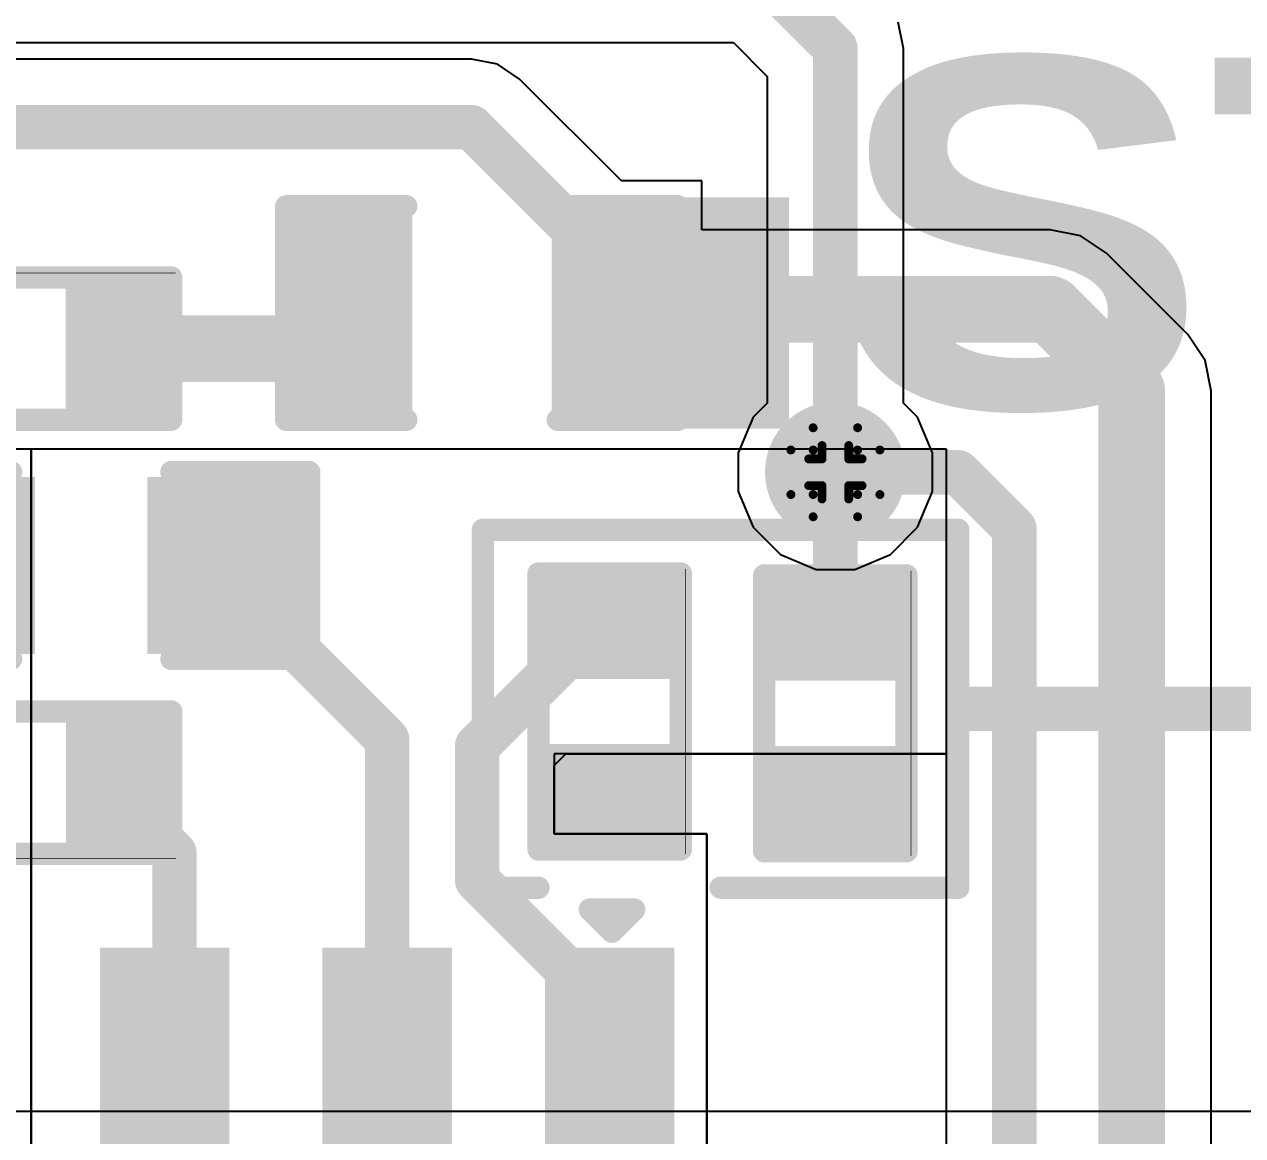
# Model space of a CAD drawing. Header units: inches. Extents: x -5 to 5258, y -4 to 5281.
# Drawn here: x 11.37 to 18.33, y 26.33 to 32.67 of the extents above; entities that cross this region are included whole.
import ezdxf

# ---------------------------------------------------------------- set-up
doc = ezdxf.new("R2010")
doc.units = ezdxf.units.IN
for name, color, linetype in [('Bottom Layer', 5, 'Continuous'), ('Bottom Solder', 6, 'Continuous'), ('Drill Drawing', 1, 'Continuous'), ('Top Layer', 1, 'Continuous'), ('Top Overlay', 2, 'Continuous'), ('Top Paste', 8, 'Continuous'), ('Top Solder', 216, 'Continuous'), ('Via Holes', 16, 'Continuous')]:
    doc.layers.add(name, color=color, linetype=linetype)
doc.styles.add('Arial Black_Bold', font='', dxfattribs={"height": 0.2})
doc.styles.get('Arial Black_Bold').set_extended_font_data('Arial Black', bold=True)

# ---------------------------------------------------------------- blocks, each defined once
blk = doc.blocks.new('8_SO_P____P___8')
at = {"layer": 'Top Layer'}
for points in [[(-3.475, 2.205), (-1.925, 2.205), (-1.925, 1.605), (-3.475, 1.605)], [(1.925, 2.205), (3.475, 2.205), (3.475, 1.605), (1.925, 1.605)], [(-1.1435, 1.1435), (1.1435, 1.1435), (1.1435, -1.1435), (-1.1435, -1.1435)], [(-3.475, 0.935), (-1.925, 0.935), (-1.925, 0.335), (-3.475, 0.335)], [(1.925, 0.935), (3.475, 0.935), (3.475, 0.335), (1.925, 0.335)], [(-3.475, -0.335), (-1.925, -0.335), (-1.925, -0.935), (-3.475, -0.935)], [(1.925, -0.335), (3.475, -0.335), (3.475, -0.935), (1.925, -0.935)], [(-3.475, -1.605), (-1.925, -1.605), (-1.925, -2.205), (-3.475, -2.205)], [(1.925, -1.605), (3.475, -1.605), (3.475, -2.205), (1.925, -2.205)]]:
    blk.add_hatch(color=1, dxfattribs=at).paths.add_polyline_path(points)
at = {"layer": 'Top Paste'}
for points in [[(-3.475, 2.205), (-1.925, 2.205), (-1.925, 1.605), (-3.475, 1.605)], [(1.925, 2.205), (3.475, 2.205), (3.475, 1.605), (1.925, 1.605)], [(-1.1435, 1.1435), (1.1435, 1.1435), (1.1435, -1.1435), (-1.1435, -1.1435)], [(-3.475, 0.935), (-1.925, 0.935), (-1.925, 0.335), (-3.475, 0.335)], [(1.925, 0.935), (3.475, 0.935), (3.475, 0.335), (1.925, 0.335)], [(-3.475, -0.335), (-1.925, -0.335), (-1.925, -0.935), (-3.475, -0.935)], [(1.925, -0.335), (3.475, -0.335), (3.475, -0.935), (1.925, -0.935)], [(-3.475, -1.605), (-1.925, -1.605), (-1.925, -2.205), (-3.475, -2.205)], [(1.925, -1.605), (3.475, -1.605), (3.475, -2.205), (1.925, -2.205)]]:
    blk.add_hatch(color=8, dxfattribs=at).paths.add_polyline_path(points)
at = {"layer": 'Top Solder'}
for points in [[(-3.545, 2.275), (-1.855, 2.275), (-1.855, 1.535), (-3.545, 1.535)], [(1.855, 2.275), (3.545, 2.275), (3.545, 1.535), (1.855, 1.535)], [(-1.2135, 1.2135), (1.2135, 1.2135), (1.2135, -1.2135), (-1.2135, -1.2135)], [(-3.545, 1.005), (-1.855, 1.005), (-1.855, 0.265), (-3.545, 0.265)], [(1.855, 1.005), (3.545, 1.005), (3.545, 0.265), (1.855, 0.265)], [(-3.545, -0.265), (-1.855, -0.265), (-1.855, -1.005), (-3.545, -1.005)], [(1.855, -0.265), (3.545, -0.265), (3.545, -1.005), (1.855, -1.005)], [(-3.545, -1.535), (-1.855, -1.535), (-1.855, -2.275), (-3.545, -2.275)], [(1.855, -1.535), (3.545, -1.535), (3.545, -2.275), (1.855, -2.275)]]:
    blk.add_hatch(color=216, dxfattribs=at).paths.add_polyline_path(points)
at = {"layer": 'Top Overlay'}
for points in [[(1.9022, 2.4892, 0.127, 0.127, 0), (-1.603, 2.4892, 0.127, 0.127, 0)], [(-3.7634, 1.7914, 0.127, 0.127, 0), (-3.7634, 2.0454, 0.127, 0.127, 0)], [(-3.6364, 1.9184, 0.127, 0.127, 0), (-3.7634, 2.0454, 0.127, 0.127, 0)], [(-3.7634, 1.7914, 0.127, 0.127, 0), (-3.6364, 1.9184, 0.127, 0.127, 0)], [(-1.603, -2.4892, 0.127, 0.127, 0), (1.9022, -2.4892, 0.127, 0.127, 0)]]:
    blk.add_lwpolyline(points, format="xyseb", dxfattribs=at)
for points in [[(-1.6347, 2.4892, 0.0635, 0.0635, 1), (-1.5712, 2.4892, 0.0635, 0.0635, 1)], [(1.8705, 2.4892, 0.0635, 0.0635, 1), (1.934, 2.4892, 0.0635, 0.0635, 1)], [(-3.7951, 2.0454, 0.0635, 0.0635, 1), (-3.7316, 2.0454, 0.0635, 0.0635, 1)], [(-3.7951, 2.0454, 0.0635, 0.0635, 1), (-3.7316, 2.0454, 0.0635, 0.0635, 1)], [(-3.6681, 1.9184, 0.0635, 0.0635, 1), (-3.6046, 1.9184, 0.0635, 0.0635, 1)], [(-3.6681, 1.9184, 0.0635, 0.0635, 1), (-3.6046, 1.9184, 0.0635, 0.0635, 1)], [(-3.7951, 1.7914, 0.0635, 0.0635, 1), (-3.7316, 1.7914, 0.0635, 0.0635, 1)], [(-3.7951, 1.7914, 0.0635, 0.0635, 1), (-3.7316, 1.7914, 0.0635, 0.0635, 1)], [(-1.6348, -2.4892, 0.0635, 0.0635, 1), (-1.5713, -2.4892, 0.0635, 0.0635, 1)], [(1.8705, -2.4892, 0.0635, 0.0635, 1), (1.934, -2.4892, 0.0635, 0.0635, 1)]]:
    blk.add_lwpolyline(points, format="xyseb", close=True, dxfattribs=at)
blk = doc.blocks.new('R___0402_31')
at = {"layer": 'Top Layer'}
for points in [[(-0.6985, -0.3175), (-0.6985, 0.3175), (-0.2413, 0.3175), (-0.2413, -0.3175)], [(0.2413, -0.3175), (0.2413, 0.3175), (0.6985, 0.3175), (0.6985, -0.3175)]]:
    blk.add_hatch(color=1, dxfattribs=at).paths.add_polyline_path(points)
at = {"layer": 'Top Paste'}
for points in [[(-0.6985, -0.3175), (-0.6985, 0.3175), (-0.2413, 0.3175), (-0.2413, -0.3175)], [(0.2413, -0.3175), (0.2413, 0.3175), (0.6985, 0.3175), (0.6985, -0.3175)]]:
    blk.add_hatch(color=8, dxfattribs=at).paths.add_polyline_path(points)
at = {"layer": 'Top Solder'}
for points in [[(-0.7535, -0.3725), (-0.7535, 0.3725), (-0.1863, 0.3725), (-0.1863, -0.3725)], [(0.1863, -0.3725), (0.1863, 0.3725), (0.7535, 0.3725), (0.7535, -0.3725)]]:
    blk.add_hatch(color=216, dxfattribs=at).paths.add_polyline_path(points)
at = {"layer": 'Top Overlay'}
for points in [[(-0.7874, 0.4064, 0.127, 0.127, 0), (-0.7874, -0.4064, 0.127, 0.127, 0)], [(0.7874, 0.4064, 0.127, 0.127, 0), (-0.7874, 0.4064, 0.127, 0.127, 0)], [(0.7874, 0.4064, 0.127, 0.127, 0), (0.7874, -0.4064, 0.127, 0.127, 0)], [(0.7874, -0.4064, 0.127, 0.127, 0), (-0.7874, -0.4064, 0.127, 0.127, 0)], [(0.8128, -0.4318, 0.00323, 0.00323, 0), (-0.8128, -0.4318, 0.00323, 0.00323, 0)]]:
    blk.add_lwpolyline(points, format="xyseb", dxfattribs=at)
for points in [[(-0.8191, 0.4064, 0.0635, 0.0635, 1), (-0.7556, 0.4064, 0.0635, 0.0635, 1)], [(-0.8191, 0.4064, 0.0635, 0.0635, 1), (-0.7556, 0.4064, 0.0635, 0.0635, 1)], [(0.7556, 0.4064, 0.0635, 0.0635, 1), (0.8191, 0.4064, 0.0635, 0.0635, 1)], [(0.7556, 0.4064, 0.0635, 0.0635, 1), (0.8191, 0.4064, 0.0635, 0.0635, 1)], [(-0.8192, -0.4064, 0.0635, 0.0635, 1), (-0.7557, -0.4064, 0.0635, 0.0635, 1)], [(-0.8192, -0.4064, 0.0635, 0.0635, 1), (-0.7557, -0.4064, 0.0635, 0.0635, 1)], [(0.7556, -0.4064, 0.0635, 0.0635, 1), (0.8191, -0.4064, 0.0635, 0.0635, 1)], [(0.7556, -0.4064, 0.0635, 0.0635, 1), (0.8191, -0.4064, 0.0635, 0.0635, 1)], [(-0.8136, -0.4318, 0.00161, 0.00161, 1), (-0.812, -0.4318, 0.00161, 0.00161, 1)], [(0.812, -0.4318, 0.00161, 0.00161, 1), (0.8136, -0.4318, 0.00161, 0.00161, 1)]]:
    blk.add_lwpolyline(points, format="xyseb", close=True, dxfattribs=at)
blk = doc.blocks.new('R___0402_35')
at = {"layer": 'Top Layer'}
for points in [[(-0.6985, -0.3175), (-0.6985, 0.3175), (-0.2413, 0.3175), (-0.2413, -0.3175)], [(0.2413, -0.3175), (0.2413, 0.3175), (0.6985, 0.3175), (0.6985, -0.3175)]]:
    blk.add_hatch(color=1, dxfattribs=at).paths.add_polyline_path(points)
at = {"layer": 'Top Paste'}
for points in [[(-0.6985, -0.3175), (-0.6985, 0.3175), (-0.2413, 0.3175), (-0.2413, -0.3175)], [(0.2413, -0.3175), (0.2413, 0.3175), (0.6985, 0.3175), (0.6985, -0.3175)]]:
    blk.add_hatch(color=8, dxfattribs=at).paths.add_polyline_path(points)
at = {"layer": 'Top Solder'}
for points in [[(-0.7535, -0.3725), (-0.7535, 0.3725), (-0.1863, 0.3725), (-0.1863, -0.3725)], [(0.1863, -0.3725), (0.1863, 0.3725), (0.7535, 0.3725), (0.7535, -0.3725)]]:
    blk.add_hatch(color=216, dxfattribs=at).paths.add_polyline_path(points)
at = {"layer": 'Top Overlay'}
for points in [[(-0.7874, 0.4064, 0.127, 0.127, 0), (0.7874, 0.4064, 0.127, 0.127, 0)], [(-0.7874, -0.4064, 0.127, 0.127, 0), (-0.7874, 0.4064, 0.127, 0.127, 0)], [(0.7874, -0.4064, 0.127, 0.127, 0), (0.7874, 0.4064, 0.127, 0.127, 0)], [(-0.7874, -0.4064, 0.127, 0.127, 0), (0.7874, -0.4064, 0.127, 0.127, 0)], [(-0.8128, -0.4318, 0.00323, 0.00323, 0), (0.8128, -0.4318, 0.00323, 0.00323, 0)]]:
    blk.add_lwpolyline(points, format="xyseb", dxfattribs=at)
for points in [[(-0.8191, 0.4064, 0.0635, 0.0635, 1), (-0.7556, 0.4064, 0.0635, 0.0635, 1)], [(-0.8191, 0.4064, 0.0635, 0.0635, 1), (-0.7556, 0.4064, 0.0635, 0.0635, 1)], [(0.7557, 0.4064, 0.0635, 0.0635, 1), (0.8192, 0.4064, 0.0635, 0.0635, 1)], [(0.7557, 0.4064, 0.0635, 0.0635, 1), (0.8192, 0.4064, 0.0635, 0.0635, 1)], [(-0.8191, -0.4064, 0.0635, 0.0635, 1), (-0.7556, -0.4064, 0.0635, 0.0635, 1)], [(-0.8191, -0.4064, 0.0635, 0.0635, 1), (-0.7556, -0.4064, 0.0635, 0.0635, 1)], [(0.7556, -0.4064, 0.0635, 0.0635, 1), (0.8191, -0.4064, 0.0635, 0.0635, 1)], [(0.7556, -0.4064, 0.0635, 0.0635, 1), (0.8191, -0.4064, 0.0635, 0.0635, 1)], [(-0.8136, -0.4318, 0.00161, 0.00161, 1), (-0.812, -0.4318, 0.00161, 0.00161, 1)], [(0.812, -0.4318, 0.00161, 0.00161, 1), (0.8136, -0.4318, 0.00161, 0.00161, 1)]]:
    blk.add_lwpolyline(points, format="xyseb", close=True, dxfattribs=at)
blk = doc.blocks.new('R___0402_36')
at = {"layer": 'Top Layer'}
for points in [[(-0.6985, -0.3175), (-0.6985, 0.3175), (-0.2413, 0.3175), (-0.2413, -0.3175)], [(0.2413, -0.3175), (0.2413, 0.3175), (0.6985, 0.3175), (0.6985, -0.3175)]]:
    blk.add_hatch(color=1, dxfattribs=at).paths.add_polyline_path(points)
at = {"layer": 'Top Paste'}
for points in [[(-0.6985, -0.3175), (-0.6985, 0.3175), (-0.2413, 0.3175), (-0.2413, -0.3175)], [(0.2413, -0.3175), (0.2413, 0.3175), (0.6985, 0.3175), (0.6985, -0.3175)]]:
    blk.add_hatch(color=8, dxfattribs=at).paths.add_polyline_path(points)
at = {"layer": 'Top Solder'}
for points in [[(-0.7535, -0.3725), (-0.7535, 0.3725), (-0.1863, 0.3725), (-0.1863, -0.3725)], [(0.1863, -0.3725), (0.1863, 0.3725), (0.7535, 0.3725), (0.7535, -0.3725)]]:
    blk.add_hatch(color=216, dxfattribs=at).paths.add_polyline_path(points)
at = {"layer": 'Top Overlay'}
for points in [[(-0.7874, 0.4064, 0.127, 0.127, 0), (-0.7874, -0.4064, 0.127, 0.127, 0)], [(0.7874, 0.4064, 0.127, 0.127, 0), (-0.7874, 0.4064, 0.127, 0.127, 0)], [(0.7874, 0.4064, 0.127, 0.127, 0), (0.7874, -0.4064, 0.127, 0.127, 0)], [(-0.7874, -0.4064, 0.127, 0.127, 0), (0.7874, -0.4064, 0.127, 0.127, 0)], [(-0.8128, -0.4318, 0.00323, 0.00323, 0), (0.8128, -0.4318, 0.00323, 0.00323, 0)]]:
    blk.add_lwpolyline(points, format="xyseb", dxfattribs=at)
for points in [[(-0.8191, 0.4064, 0.0635, 0.0635, 1), (-0.7556, 0.4064, 0.0635, 0.0635, 1)], [(-0.8191, 0.4064, 0.0635, 0.0635, 1), (-0.7556, 0.4064, 0.0635, 0.0635, 1)], [(0.7557, 0.4064, 0.0635, 0.0635, 1), (0.8192, 0.4064, 0.0635, 0.0635, 1)], [(0.7557, 0.4064, 0.0635, 0.0635, 1), (0.8192, 0.4064, 0.0635, 0.0635, 1)], [(-0.8191, -0.4064, 0.0635, 0.0635, 1), (-0.7556, -0.4064, 0.0635, 0.0635, 1)], [(-0.8191, -0.4064, 0.0635, 0.0635, 1), (-0.7556, -0.4064, 0.0635, 0.0635, 1)], [(0.7557, -0.4064, 0.0635, 0.0635, 1), (0.8192, -0.4064, 0.0635, 0.0635, 1)], [(0.7557, -0.4064, 0.0635, 0.0635, 1), (0.8192, -0.4064, 0.0635, 0.0635, 1)], [(-0.8136, -0.4318, 0.00161, 0.00161, 1), (-0.812, -0.4318, 0.00161, 0.00161, 1)], [(0.812, -0.4318, 0.00161, 0.00161, 1), (0.8136, -0.4318, 0.00161, 0.00161, 1)]]:
    blk.add_lwpolyline(points, format="xyseb", close=True, dxfattribs=at)
blk = doc.blocks.new('R___0402_37')
at = {"layer": 'Top Layer'}
for points in [[(-0.6985, -0.3175), (-0.6985, 0.3175), (-0.2413, 0.3175), (-0.2413, -0.3175)], [(0.2413, -0.3175), (0.2413, 0.3175), (0.6985, 0.3175), (0.6985, -0.3175)]]:
    blk.add_hatch(color=1, dxfattribs=at).paths.add_polyline_path(points)
at = {"layer": 'Top Paste'}
for points in [[(-0.6985, -0.3175), (-0.6985, 0.3175), (-0.2413, 0.3175), (-0.2413, -0.3175)], [(0.2413, -0.3175), (0.2413, 0.3175), (0.6985, 0.3175), (0.6985, -0.3175)]]:
    blk.add_hatch(color=8, dxfattribs=at).paths.add_polyline_path(points)
at = {"layer": 'Top Solder'}
for points in [[(-0.7535, -0.3725), (-0.7535, 0.3725), (-0.1863, 0.3725), (-0.1863, -0.3725)], [(0.1863, -0.3725), (0.1863, 0.3725), (0.7535, 0.3725), (0.7535, -0.3725)]]:
    blk.add_hatch(color=216, dxfattribs=at).paths.add_polyline_path(points)
at = {"layer": 'Top Overlay'}
for points in [[(-0.7874, 0.4064, 0.127, 0.127, 0), (-0.7874, -0.4064, 0.127, 0.127, 0)], [(-0.7874, 0.4064, 0.127, 0.127, 0), (0.7874, 0.4064, 0.127, 0.127, 0)], [(0.7874, 0.4064, 0.127, 0.127, 0), (0.7874, -0.4064, 0.127, 0.127, 0)], [(-0.7874, -0.4064, 0.127, 0.127, 0), (0.7874, -0.4064, 0.127, 0.127, 0)], [(-0.8128, -0.4318, 0.00323, 0.00323, 0), (0.8128, -0.4318, 0.00323, 0.00323, 0)]]:
    blk.add_lwpolyline(points, format="xyseb", dxfattribs=at)
for points in [[(-0.8191, 0.4064, 0.0635, 0.0635, 1), (-0.7556, 0.4064, 0.0635, 0.0635, 1)], [(-0.8191, 0.4064, 0.0635, 0.0635, 1), (-0.7556, 0.4064, 0.0635, 0.0635, 1)], [(0.7556, 0.4064, 0.0635, 0.0635, 1), (0.8191, 0.4064, 0.0635, 0.0635, 1)], [(0.7556, 0.4064, 0.0635, 0.0635, 1), (0.8191, 0.4064, 0.0635, 0.0635, 1)], [(-0.8191, -0.4064, 0.0635, 0.0635, 1), (-0.7556, -0.4064, 0.0635, 0.0635, 1)], [(-0.8191, -0.4064, 0.0635, 0.0635, 1), (-0.7556, -0.4064, 0.0635, 0.0635, 1)], [(0.7556, -0.4064, 0.0635, 0.0635, 1), (0.8191, -0.4064, 0.0635, 0.0635, 1)], [(0.7556, -0.4064, 0.0635, 0.0635, 1), (0.8191, -0.4064, 0.0635, 0.0635, 1)], [(-0.8136, -0.4318, 0.00161, 0.00161, 1), (-0.812, -0.4318, 0.00161, 0.00161, 1)], [(0.812, -0.4318, 0.00161, 0.00161, 1), (0.8136, -0.4318, 0.00161, 0.00161, 1)]]:
    blk.add_lwpolyline(points, format="xyseb", close=True, dxfattribs=at)
blk = doc.blocks.new('LED_0603_95')
at = {"layer": 'Top Layer'}
for points in [[(-1, 0.5), (-0.5, 0.5), (-0.5, -0.5), (-1, -0.5)], [(0.5, 0.5), (1, 0.5), (1, -0.5), (0.5, -0.5)]]:
    blk.add_hatch(color=1, dxfattribs=at).paths.add_polyline_path(points)
at = {"layer": 'Top Overlay'}
blk.add_hatch(color=2, dxfattribs=at).paths.add_polyline_path([(1.1176, -0.6603), (1.7526, -0.6603), (1.7526, 0.6605), (1.1176, 0.6605)])
at = {"layer": 'Top Paste'}
for points in [[(-1, 0.5), (-0.5, 0.5), (-0.5, -0.5), (-1, -0.5)], [(0.5, 0.5), (1, 0.5), (1, -0.5), (0.5, -0.5)]]:
    blk.add_hatch(color=8, dxfattribs=at).paths.add_polyline_path(points)
at = {"layer": 'Top Solder'}
for points in [[(-1.1016, 0.6016), (-0.3984, 0.6016), (-0.3984, -0.6016), (-1.1016, -0.6016)], [(0.3984, 0.6016), (1.1016, 0.6016), (1.1016, -0.6016), (0.3984, -0.6016)]]:
    blk.add_hatch(color=216, dxfattribs=at).paths.add_polyline_path(points)
at = {"layer": 'Top Overlay'}
for points in [[(-1.1176, -0.6096, 0.127, 0.127, 0), (-1.1176, 0.6096, 0.127, 0.127, 0)], [(-1.1176, 0.6096, 0.127, 0.127, 0), (-0.4318, 0.6096, 0.127, 0.127, 0)], [(0.4318, 0.6096, 0.127, 0.127, 0), (1.1176, 0.6096, 0.127, 0.127, 0)], [(1.1176, -0.6096, 0.127, 0.127, 0), (1.1176, 0.6096, 0.127, 0.127, 0)], [(-1.1176, -0.6096, 0.127, 0.127, 0), (-0.4318, -0.6096, 0.127, 0.127, 0)], [(0.4318, -0.6096, 0.127, 0.127, 0), (1.1176, -0.6096, 0.127, 0.127, 0)]]:
    blk.add_lwpolyline(points, format="xyseb", dxfattribs=at)
for points in [[(-1.1494, 0.6096, 0.0635, 0.0635, 1), (-1.0858, 0.6096, 0.0635, 0.0635, 1)], [(-1.1494, 0.6096, 0.0635, 0.0635, 1), (-1.0858, 0.6096, 0.0635, 0.0635, 1)], [(-0.4636, 0.6096, 0.0635, 0.0635, 1), (-0.4001, 0.6096, 0.0635, 0.0635, 1)], [(0.4001, 0.6096, 0.0635, 0.0635, 1), (0.4636, 0.6096, 0.0635, 0.0635, 1)], [(1.0859, 0.6096, 0.0635, 0.0635, 1), (1.1494, 0.6096, 0.0635, 0.0635, 1)], [(1.0859, 0.6096, 0.0635, 0.0635, 1), (1.1494, 0.6096, 0.0635, 0.0635, 1)], [(-1.1494, -0.6096, 0.0635, 0.0635, 1), (-1.0858, -0.6096, 0.0635, 0.0635, 1)], [(-1.1494, -0.6096, 0.0635, 0.0635, 1), (-1.0858, -0.6096, 0.0635, 0.0635, 1)], [(-0.4636, -0.6096, 0.0635, 0.0635, 1), (-0.4001, -0.6096, 0.0635, 0.0635, 1)], [(0.4001, -0.6096, 0.0635, 0.0635, 1), (0.4636, -0.6096, 0.0635, 0.0635, 1)], [(1.0859, -0.6096, 0.0635, 0.0635, 1), (1.1494, -0.6096, 0.0635, 0.0635, 1)], [(1.0859, -0.6096, 0.0635, 0.0635, 1), (1.1494, -0.6096, 0.0635, 0.0635, 1)]]:
    blk.add_lwpolyline(points, format="xyseb", close=True, dxfattribs=at)
blk = doc.blocks.new('C___0603_139')
at = {"layer": 'Top Layer'}
for points in [[(-0.381, 0.4445), (-0.381, -0.4445), (-1.143, -0.4445), (-1.143, 0.4445)], [(1.143, 0.4445), (1.143, -0.4445), (0.381, -0.4445), (0.381, 0.4445)]]:
    blk.add_hatch(color=1, dxfattribs=at).paths.add_polyline_path(points)
at = {"layer": 'Top Paste'}
for points in [[(-0.381, 0.4445), (-0.381, -0.4445), (-1.143, -0.4445), (-1.143, 0.4445)], [(1.143, 0.4445), (1.143, -0.4445), (0.381, -0.4445), (0.381, 0.4445)]]:
    blk.add_hatch(color=8, dxfattribs=at).paths.add_polyline_path(points)
at = {"layer": 'Top Solder'}
for points in [[(-0.321, 0.5045), (-0.321, -0.5045), (-1.203, -0.5045), (-1.203, 0.5045)], [(1.203, 0.5045), (1.203, -0.5045), (0.321, -0.5045), (0.321, 0.5045)]]:
    blk.add_hatch(color=216, dxfattribs=at).paths.add_polyline_path(points)
at = {"layer": 'Top Overlay'}
for points in [[(-1.2446, 0.5334, 0.127, 0.127, 0), (-1.2446, -0.5334, 0.127, 0.127, 0)], [(-1.2446, 0.5334, 0.127, 0.127, 0), (-0.4572, 0.5334, 0.127, 0.127, 0)], [(0.4572, 0.5334, 0.127, 0.127, 0), (1.2446, 0.5334, 0.127, 0.127, 0)], [(1.2446, -0.5334, 0.127, 0.127, 0), (1.2446, 0.5334, 0.127, 0.127, 0)], [(-1.2446, -0.5334, 0.127, 0.127, 0), (-0.4572, -0.5334, 0.127, 0.127, 0)], [(0.4572, -0.5334, 0.127, 0.127, 0), (1.2446, -0.5334, 0.127, 0.127, 0)]]:
    blk.add_lwpolyline(points, format="xyseb", dxfattribs=at)
for points in [[(-1.2764, 0.5334, 0.0635, 0.0635, 1), (-1.2128, 0.5334, 0.0635, 0.0635, 1)], [(-1.2764, 0.5334, 0.0635, 0.0635, 1), (-1.2128, 0.5334, 0.0635, 0.0635, 1)], [(-0.4889, 0.5334, 0.0635, 0.0635, 1), (-0.4254, 0.5334, 0.0635, 0.0635, 1)], [(0.4254, 0.5334, 0.0635, 0.0635, 1), (0.4889, 0.5334, 0.0635, 0.0635, 1)], [(1.2128, 0.5334, 0.0635, 0.0635, 1), (1.2764, 0.5334, 0.0635, 0.0635, 1)], [(1.2128, 0.5334, 0.0635, 0.0635, 1), (1.2764, 0.5334, 0.0635, 0.0635, 1)], [(-1.2763, -0.5334, 0.0635, 0.0635, 1), (-1.2128, -0.5334, 0.0635, 0.0635, 1)], [(-1.2763, -0.5334, 0.0635, 0.0635, 1), (-1.2128, -0.5334, 0.0635, 0.0635, 1)], [(-0.4889, -0.5334, 0.0635, 0.0635, 1), (-0.4254, -0.5334, 0.0635, 0.0635, 1)], [(0.4254, -0.5334, 0.0635, 0.0635, 1), (0.4889, -0.5334, 0.0635, 0.0635, 1)], [(1.2128, -0.5334, 0.0635, 0.0635, 1), (1.2764, -0.5334, 0.0635, 0.0635, 1)], [(1.2128, -0.5334, 0.0635, 0.0635, 1), (1.2764, -0.5334, 0.0635, 0.0635, 1)]]:
    blk.add_lwpolyline(points, format="xyseb", close=True, dxfattribs=at)
blk = doc.blocks.new('50SVPF10M_142')
at = {"layer": 'Top Layer'}
for points in [[(-4.55, 0.8), (-1.05, 0.8), (-1.05, -0.8), (-4.55, -0.8)], [(1.05, 0.8), (4.55, 0.8), (4.55, -0.8), (1.05, -0.8)]]:
    blk.add_hatch(color=1, dxfattribs=at).paths.add_polyline_path(points)
at = {"layer": 'Top Paste'}
for points in [[(-4.55, 0.8), (-1.05, 0.8), (-1.05, -0.8), (-4.55, -0.8)], [(1.05, 0.8), (4.55, 0.8), (4.55, -0.8), (1.05, -0.8)]]:
    blk.add_hatch(color=8, dxfattribs=at).paths.add_polyline_path(points)
at = {"layer": 'Top Solder'}
for points in [[(-4.6516, 0.9016), (-0.9484, 0.9016), (-0.9484, -0.9016), (-4.6516, -0.9016)], [(0.9484, 0.9016), (4.6516, 0.9016), (4.6516, -0.9016), (0.9484, -0.9016)]]:
    blk.add_hatch(color=216, dxfattribs=at).paths.add_polyline_path(points)
at = {"layer": 'Top Overlay'}
for points in [[(-1.95, 3.3, 0.127, 0.127, 0), (-3.3, 1.95, 0.127, 0.127, 0)], [(-1.95, 3.3, 0.127, 0.127, 0), (3.3, 3.3, 0.127, 0.127, 0)], [(3.3, 3.3, 0.127, 0.127, 0), (3.3, 1.15, 0.127, 0.127, 0)], [(-3.3, 1.95, 0.127, 0.127, 0), (-3.3, 1.15, 0.127, 0.127, 0)], [(-3.7785, 1.5669, 0.127, 0.127, 0), (-3.7785, 1.0335, 0.127, 0.127, 0)], [(-4.0071, 1.2875, 0.127, 0.127, 0), (-3.5499, 1.2875, 0.127, 0.127, 0)], [(-3.3, -1.15, 0.127, 0.127, 0), (-3.3, -1.95, 0.127, 0.127, 0)], [(3.3, -1.15, 0.127, 0.127, 0), (3.3, -3.3, 0.127, 0.127, 0)], [(-3.3, -1.95, 0.127, 0.127, 0), (-1.95, -3.3, 0.127, 0.127, 0)], [(-1.95, -3.3, 0.127, 0.127, 0), (3.3, -3.3, 0.127, 0.127, 0)]]:
    blk.add_lwpolyline(points, format="xyseb", dxfattribs=at)
for points in [[(-1.9818, 3.3, 0.0635, 0.0635, 1), (-1.9183, 3.3, 0.0635, 0.0635, 1)], [(-1.9818, 3.3, 0.0635, 0.0635, 1), (-1.9183, 3.3, 0.0635, 0.0635, 1)], [(3.2683, 3.3, 0.0635, 0.0635, 1), (3.3318, 3.3, 0.0635, 0.0635, 1)], [(3.2683, 3.3, 0.0635, 0.0635, 1), (3.3318, 3.3, 0.0635, 0.0635, 1)], [(-3.3318, 1.95, 0.0635, 0.0635, 1), (-3.2683, 1.95, 0.0635, 0.0635, 1)], [(-3.3318, 1.95, 0.0635, 0.0635, 1), (-3.2683, 1.95, 0.0635, 0.0635, 1)], [(-3.8103, 1.5669, 0.0635, 0.0635, 1), (-3.7468, 1.5669, 0.0635, 0.0635, 1)], [(-4.0389, 1.2875, 0.0635, 0.0635, 1), (-3.9754, 1.2875, 0.0635, 0.0635, 1)], [(-3.5816, 1.2875, 0.0635, 0.0635, 1), (-3.5181, 1.2875, 0.0635, 0.0635, 1)], [(-3.3318, 1.15, 0.0635, 0.0635, 1), (-3.2683, 1.15, 0.0635, 0.0635, 1)], [(3.2683, 1.15, 0.0635, 0.0635, 1), (3.3318, 1.15, 0.0635, 0.0635, 1)], [(-3.8103, 1.0335, 0.0635, 0.0635, 1), (-3.7468, 1.0335, 0.0635, 0.0635, 1)], [(-3.3318, -1.15, 0.0635, 0.0635, 1), (-3.2683, -1.15, 0.0635, 0.0635, 1)], [(3.2683, -1.15, 0.0635, 0.0635, 1), (3.3318, -1.15, 0.0635, 0.0635, 1)], [(-3.3318, -1.95, 0.0635, 0.0635, 1), (-3.2683, -1.95, 0.0635, 0.0635, 1)], [(-3.3318, -1.95, 0.0635, 0.0635, 1), (-3.2683, -1.95, 0.0635, 0.0635, 1)], [(-1.9818, -3.3, 0.0635, 0.0635, 1), (-1.9183, -3.3, 0.0635, 0.0635, 1)], [(-1.9818, -3.3, 0.0635, 0.0635, 1), (-1.9183, -3.3, 0.0635, 0.0635, 1)], [(3.2683, -3.3, 0.0635, 0.0635, 1), (3.3318, -3.3, 0.0635, 0.0635, 1)], [(3.2683, -3.3, 0.0635, 0.0635, 1), (3.3318, -3.3, 0.0635, 0.0635, 1)]]:
    blk.add_lwpolyline(points, format="xyseb", close=True, dxfattribs=at)

msp = doc.modelspace()

# ---------------------------------------------------------------- hatches: boundary and pattern name
at = {"layer": 'Bottom Layer'}
h = msp.add_hatch(color=5, dxfattribs=at)
edge = h.paths.add_edge_path()
edge.add_arc((16.002, 30.1108), 0.3, 0, 360)
at = {"layer": 'Bottom Solder'}
h = msp.add_hatch(color=6, dxfattribs=at)
edge = h.paths.add_edge_path()
edge.add_arc((16.002, 30.1108), 0.4016, 0, 360)
at = {"layer": 'Top Layer'}
h = msp.add_hatch(color=1, dxfattribs=at)
edge = h.paths.add_edge_path()
edge.add_arc((16.002, 30.1108), 0.3, 0, 360)
at = {"layer": 'Top Solder'}
h = msp.add_hatch(color=216, dxfattribs=at)
edge = h.paths.add_edge_path()
edge.add_arc((16.002, 30.1108), 0.4016, 0, 360)
at = {"layer": 'Via Holes'}
h = msp.add_hatch(color=7, dxfattribs=at)
edge = h.paths.add_edge_path()
edge.add_arc((16.002, 30.1108), 0.15, 0, 360)

# ---------------------------------------------------------------- linework, layer by layer
at = {"layer": 'Bottom Layer'}
for p, q in [((16.3905, 32.5298), (16.3609, 32.6785)), ((9.652, 32.5629), (15.4195, 32.5629)), ((15.4195, 32.5629), (15.6135, 32.3689)), ((16.3905, 30.5058), (16.3905, 32.5298)), ((15.6135, 32.3689), (15.6135, 30.5058)), ((15.6135, 30.5058), (15.5323, 30.4246)), ((16.4717, 30.4246), (16.3905, 30.5058)), ((15.5323, 30.4246), (15.448, 30.2209)), ((16.556, 30.2209), (16.4717, 30.4246)), ((15.448, 30.2209), (15.448, 30.0006)), ((16.556, 30.0006), (16.556, 30.2209)), ((15.448, 30.0006), (15.5323, 29.7969)), ((16.4717, 29.7969), (16.556, 30.0006)), ((15.5323, 29.7969), (15.6882, 29.6411)), ((16.3158, 29.6411), (16.4717, 29.7969)), ((15.6882, 29.6411), (15.8918, 29.5568)), ((16.1122, 29.5568), (16.3158, 29.6411)), ((15.8918, 29.5568), (16.1122, 29.5568)), ((43.6703, 26.4633), (9.703, 26.4633))]:
    msp.add_line(p, q, dxfattribs=at)
for points in [[(15.5805, 32.9514, 0.254, 0.254, 0), (16.002, 32.5298, 0.254, 0.254, 0)], [(16.002, 30.1108, 0.254, 0.254, 0), (16.002, 32.5298, 0.254, 0.254, 0)]]:
    msp.add_lwpolyline(points, format="xyseb", dxfattribs=at)
for points in [[(15.9385, 32.5298, 0.127, 0.127, 1), (16.0655, 32.5298, 0.127, 0.127, 1)], [(15.9385, 32.5298, 0.127, 0.127, 1), (16.0655, 32.5298, 0.127, 0.127, 1)], [(15.9385, 30.1108, 0.127, 0.127, 1), (16.0655, 30.1108, 0.127, 0.127, 1)]]:
    msp.add_lwpolyline(points, format="xyseb", close=True, dxfattribs=at)
at = {"layer": 'Drill Drawing'}
for points in [[(15.875, 30.2378, 0.0508, 0.0508, 0), (15.875, 30.3648, 0.0508, 0.0508, 0)], [(15.875, 30.3648, 0.0508, 0.0508, 0), (16.129, 30.3648, 0.0508, 0.0508, 0)], [(16.129, 30.2378, 0.0508, 0.0508, 0), (16.129, 30.3648, 0.0508, 0.0508, 0)], [(15.748, 29.9838, 0.0508, 0.0508, 0), (15.748, 30.2378, 0.0508, 0.0508, 0)], [(15.748, 30.2378, 0.0508, 0.0508, 0), (15.875, 30.2378, 0.0508, 0.0508, 0)], [(15.9258, 30.187, 0.0508, 0.0508, 0), (15.9258, 30.2632, 0.0508, 0.0508, 0)], [(15.9258, 30.2632, 0.0508, 0.0508, 0), (16.0782, 30.2632, 0.0508, 0.0508, 0)], [(16.0782, 30.187, 0.0508, 0.0508, 0), (16.0782, 30.2632, 0.0508, 0.0508, 0)], [(16.129, 30.2378, 0.0508, 0.0508, 0), (16.256, 30.2378, 0.0508, 0.0508, 0)], [(16.256, 29.9838, 0.0508, 0.0508, 0), (16.256, 30.2378, 0.0508, 0.0508, 0)], [(15.8496, 30.0346, 0.0508, 0.0508, 0), (15.8496, 30.187, 0.0508, 0.0508, 0)], [(15.8496, 30.187, 0.0508, 0.0508, 0), (15.9258, 30.187, 0.0508, 0.0508, 0)], [(16.0782, 30.187, 0.0508, 0.0508, 0), (16.1544, 30.187, 0.0508, 0.0508, 0)], [(16.1544, 30.0346, 0.0508, 0.0508, 0), (16.1544, 30.187, 0.0508, 0.0508, 0)], [(15.8496, 30.0346, 0.0508, 0.0508, 0), (15.9258, 30.0346, 0.0508, 0.0508, 0)], [(15.9258, 29.9584, 0.0508, 0.0508, 0), (15.9258, 30.0346, 0.0508, 0.0508, 0)], [(16.0782, 30.0346, 0.0508, 0.0508, 0), (16.1544, 30.0346, 0.0508, 0.0508, 0)], [(16.0782, 29.9584, 0.0508, 0.0508, 0), (16.0782, 30.0346, 0.0508, 0.0508, 0)], [(15.748, 29.9838, 0.0508, 0.0508, 0), (15.875, 29.9838, 0.0508, 0.0508, 0)], [(15.875, 29.8568, 0.0508, 0.0508, 0), (15.875, 29.9838, 0.0508, 0.0508, 0)], [(15.9258, 29.9584, 0.0508, 0.0508, 0), (16.0782, 29.9584, 0.0508, 0.0508, 0)], [(16.129, 29.9838, 0.0508, 0.0508, 0), (16.256, 29.9838, 0.0508, 0.0508, 0)], [(16.129, 29.8568, 0.0508, 0.0508, 0), (16.129, 29.9838, 0.0508, 0.0508, 0)], [(15.875, 29.8568, 0.0508, 0.0508, 0), (16.129, 29.8568, 0.0508, 0.0508, 0)]]:
    msp.add_lwpolyline(points, format="xyseb", dxfattribs=at)
for points in [[(15.8623, 30.3648, 0.0254, 0.0254, 1), (15.8877, 30.3648, 0.0254, 0.0254, 1)], [(15.8623, 30.3648, 0.0254, 0.0254, 1), (15.8877, 30.3648, 0.0254, 0.0254, 1)], [(16.1163, 30.3648, 0.0254, 0.0254, 1), (16.1417, 30.3648, 0.0254, 0.0254, 1)], [(16.1163, 30.3648, 0.0254, 0.0254, 1), (16.1417, 30.3648, 0.0254, 0.0254, 1)], [(15.7353, 30.2378, 0.0254, 0.0254, 1), (15.7607, 30.2378, 0.0254, 0.0254, 1)], [(15.7353, 30.2378, 0.0254, 0.0254, 1), (15.7607, 30.2378, 0.0254, 0.0254, 1)], [(15.8623, 30.2378, 0.0254, 0.0254, 1), (15.8877, 30.2378, 0.0254, 0.0254, 1)], [(15.8623, 30.2378, 0.0254, 0.0254, 1), (15.8877, 30.2378, 0.0254, 0.0254, 1)], [(15.9131, 30.2632, 0.0254, 0.0254, 1), (15.9385, 30.2632, 0.0254, 0.0254, 1)], [(15.9131, 30.2632, 0.0254, 0.0254, 1), (15.9385, 30.2632, 0.0254, 0.0254, 1)], [(16.0655, 30.2632, 0.0254, 0.0254, 1), (16.0909, 30.2632, 0.0254, 0.0254, 1)], [(16.0655, 30.2632, 0.0254, 0.0254, 1), (16.0909, 30.2632, 0.0254, 0.0254, 1)], [(16.1163, 30.2378, 0.0254, 0.0254, 1), (16.1417, 30.2378, 0.0254, 0.0254, 1)], [(16.1163, 30.2378, 0.0254, 0.0254, 1), (16.1417, 30.2378, 0.0254, 0.0254, 1)], [(16.2433, 30.2378, 0.0254, 0.0254, 1), (16.2687, 30.2378, 0.0254, 0.0254, 1)], [(16.2433, 30.2378, 0.0254, 0.0254, 1), (16.2687, 30.2378, 0.0254, 0.0254, 1)], [(15.8369, 30.187, 0.0254, 0.0254, 1), (15.8623, 30.187, 0.0254, 0.0254, 1)], [(15.8369, 30.187, 0.0254, 0.0254, 1), (15.8623, 30.187, 0.0254, 0.0254, 1)], [(15.9131, 30.187, 0.0254, 0.0254, 1), (15.9385, 30.187, 0.0254, 0.0254, 1)], [(15.9131, 30.187, 0.0254, 0.0254, 1), (15.9385, 30.187, 0.0254, 0.0254, 1)], [(16.0655, 30.187, 0.0254, 0.0254, 1), (16.0909, 30.187, 0.0254, 0.0254, 1)], [(16.0655, 30.187, 0.0254, 0.0254, 1), (16.0909, 30.187, 0.0254, 0.0254, 1)], [(16.1417, 30.187, 0.0254, 0.0254, 1), (16.1671, 30.187, 0.0254, 0.0254, 1)], [(16.1417, 30.187, 0.0254, 0.0254, 1), (16.1671, 30.187, 0.0254, 0.0254, 1)], [(15.8369, 30.0346, 0.0254, 0.0254, 1), (15.8623, 30.0346, 0.0254, 0.0254, 1)], [(15.8369, 30.0346, 0.0254, 0.0254, 1), (15.8623, 30.0346, 0.0254, 0.0254, 1)], [(15.9131, 30.0346, 0.0254, 0.0254, 1), (15.9385, 30.0346, 0.0254, 0.0254, 1)], [(15.9131, 30.0346, 0.0254, 0.0254, 1), (15.9385, 30.0346, 0.0254, 0.0254, 1)], [(16.0655, 30.0346, 0.0254, 0.0254, 1), (16.0909, 30.0346, 0.0254, 0.0254, 1)], [(16.0655, 30.0346, 0.0254, 0.0254, 1), (16.0909, 30.0346, 0.0254, 0.0254, 1)], [(16.1417, 30.0346, 0.0254, 0.0254, 1), (16.1671, 30.0346, 0.0254, 0.0254, 1)], [(16.1417, 30.0346, 0.0254, 0.0254, 1), (16.1671, 30.0346, 0.0254, 0.0254, 1)], [(15.7353, 29.9838, 0.0254, 0.0254, 1), (15.7607, 29.9838, 0.0254, 0.0254, 1)], [(15.7353, 29.9838, 0.0254, 0.0254, 1), (15.7607, 29.9838, 0.0254, 0.0254, 1)], [(15.8623, 29.9838, 0.0254, 0.0254, 1), (15.8877, 29.9838, 0.0254, 0.0254, 1)], [(15.8623, 29.9838, 0.0254, 0.0254, 1), (15.8877, 29.9838, 0.0254, 0.0254, 1)], [(15.9131, 29.9584, 0.0254, 0.0254, 1), (15.9385, 29.9584, 0.0254, 0.0254, 1)], [(15.9131, 29.9584, 0.0254, 0.0254, 1), (15.9385, 29.9584, 0.0254, 0.0254, 1)], [(16.0655, 29.9584, 0.0254, 0.0254, 1), (16.0909, 29.9584, 0.0254, 0.0254, 1)], [(16.0655, 29.9584, 0.0254, 0.0254, 1), (16.0909, 29.9584, 0.0254, 0.0254, 1)], [(16.1163, 29.9838, 0.0254, 0.0254, 1), (16.1417, 29.9838, 0.0254, 0.0254, 1)], [(16.1163, 29.9838, 0.0254, 0.0254, 1), (16.1417, 29.9838, 0.0254, 0.0254, 1)], [(16.2433, 29.9838, 0.0254, 0.0254, 1), (16.2687, 29.9838, 0.0254, 0.0254, 1)], [(16.2433, 29.9838, 0.0254, 0.0254, 1), (16.2687, 29.9838, 0.0254, 0.0254, 1)], [(15.8623, 29.8568, 0.0254, 0.0254, 1), (15.8877, 29.8568, 0.0254, 0.0254, 1)], [(15.8623, 29.8568, 0.0254, 0.0254, 1), (15.8877, 29.8568, 0.0254, 0.0254, 1)], [(16.1163, 29.8568, 0.0254, 0.0254, 1), (16.1417, 29.8568, 0.0254, 0.0254, 1)], [(16.1163, 29.8568, 0.0254, 0.0254, 1), (16.1417, 29.8568, 0.0254, 0.0254, 1)]]:
    msp.add_lwpolyline(points, format="xyseb", close=True, dxfattribs=at)
at = {"layer": 'Top Layer'}
for p, q in [((13.924, 32.4687), (10.4733, 32.4687)), ((14.0727, 32.4391), (13.924, 32.4687)), ((14.1987, 32.3549), (14.0727, 32.4391)), ((14.7802, 31.7734), (14.1987, 32.3549)), ((15.2388, 31.7734), (14.7802, 31.7734)), ((15.2388, 31.4939), (15.2388, 31.7734)), ((17.2286, 31.4939), (15.2388, 31.4939)), ((17.4021, 31.4594), (17.2286, 31.4939)), ((17.5491, 31.3612), (17.4021, 31.4594)), ((18.014, 30.8963), (17.5491, 31.3612)), ((18.1122, 30.7493), (18.014, 30.8963)), ((18.1467, 30.5759), (18.1122, 30.7493)), ((18.1467, 30.5758), (18.1467, 30.5759)), ((18.1467, 22.4452), (18.1467, 30.5758)), ((10.4704, 30.2448), (11.4114, 30.2448)), ((11.4114, 25.5233), (11.4114, 30.2448)), ((11.4114, 30.2448), (16.6352, 30.2448)), ((11.4114, 30.2448), (11.4114, 28.9108)), ((16.6352, 30.2448), (16.6352, 28.5044)), ((11.4114, 28.9108), (11.4114, 27.7678)), ((14.396, 28.5044), (14.396, 28.0472)), ((16.6352, 28.5044), (14.396, 28.5044)), ((14.396, 28.4376), (14.4628, 28.5044)), ((14.4628, 28.5044), (16.6352, 28.5044)), ((16.6352, 28.5044), (16.6352, 22.4452)), ((14.396, 28.0472), (14.396, 28.4376)), ((14.396, 28.0472), (15.2675, 28.0472)), ((15.2675, 28.0472), (14.396, 28.0472)), ((15.2675, 28.0472), (15.2675, 25.5233)), ((15.2675, 25.5233), (15.2675, 28.0472)), ((11.4114, 27.7678), (11.4114, 25.5233))]:
    msp.add_line(p, q, dxfattribs=at)
for points in [[(10.3124, 32.0802, 0.254, 0.254, 0), (13.924, 32.0802, 0.254, 0.254, 0)], [(13.924, 32.0802, 0.254, 0.254, 0), (14.7135, 31.2907, 0.254, 0.254, 0)], [(14.7135, 31.0407, 0.254, 0.254, 0), (14.7135, 31.2907, 0.254, 0.254, 0)], [(14.7135, 31.0407, 0.381, 0.381, 0), (17.2286, 31.0407, 0.381, 0.381, 0)], [(17.2286, 31.0407, 0.381, 0.381, 0), (17.6935, 30.5759, 0.381, 0.381, 0)], [(13.061, 30.8163, 0.381, 0.381, 0), (13.2348, 30.99, 0.381, 0.381, 0)], [(13.2348, 30.99, 0.381, 0.381, 0), (13.2348, 31.0195, 0.381, 0.381, 0)], [(11.8928, 30.8163, 0.381, 0.381, 0), (13.061, 30.8163, 0.381, 0.381, 0)], [(17.6935, 20.1333, 0.381, 0.381, 0), (17.6935, 30.5759, 0.381, 0.381, 0)], [(16.002, 30.1108, 0.254, 0.254, 0), (16.7011, 30.1108, 0.254, 0.254, 0)], [(16.002, 30.1108, 0.254, 0.254, 0), (16.002, 30.1108, 0.254, 0.254, 0)], [(16.002, 29.2305, 0.254, 0.254, 0), (16.002, 30.1108, 0.254, 0.254, 0)], [(16.7011, 30.1108, 0.254, 0.254, 0), (17.0237, 29.7882, 0.254, 0.254, 0)], [(17.0237, 21.4843, 0.254, 0.254, 0), (17.0237, 29.7882, 0.254, 0.254, 0)], [(12.5163, 29.5788, 0.254, 0.254, 0), (12.7703, 29.3248, 0.254, 0.254, 0)], [(12.7703, 29.2586, 0.254, 0.254, 0), (12.7703, 29.3248, 0.254, 0.254, 0)], [(12.7703, 29.2586, 0.254, 0.254, 0), (13.4435, 28.5853, 0.254, 0.254, 0)], [(13.957, 28.5479, 0.254, 0.254, 0), (14.6246, 29.2156, 0.254, 0.254, 0)], [(14.6246, 29.2156, 0.254, 0.254, 0), (14.7135, 29.2156, 0.254, 0.254, 0)], [(13.4435, 26.5523, 0.254, 0.254, 0), (13.4435, 28.5853, 0.254, 0.254, 0)], [(13.957, 27.7838, 0.254, 0.254, 0), (13.957, 28.5479, 0.254, 0.254, 0)], [(11.894, 28.2504, 0.254, 0.254, 0), (11.894, 28.3393, 0.254, 0.254, 0)], [(16.002, 28.2907, 0.381, 0.381, 0), (16.002, 28.3057, 0.381, 0.381, 0)], [(11.894, 28.2504, 0.254, 0.254, 0), (11.9956, 28.1488, 0.254, 0.254, 0)], [(11.9956, 28.1488, 0.254, 0.254, 0), (12.0173, 28.1488, 0.254, 0.254, 0)], [(12.0173, 28.1488, 0.254, 0.254, 0), (12.2293, 27.9368, 0.254, 0.254, 0)], [(12.2293, 26.6081, 0.254, 0.254, 0), (12.2293, 27.9368, 0.254, 0.254, 0)], [(13.957, 27.7838, 0.254, 0.254, 0), (14.7135, 27.0273, 0.254, 0.254, 0)], [(14.7135, 26.5523, 0.254, 0.254, 0), (14.7135, 27.0273, 0.254, 0.254, 0)], [(12.1735, 26.5523, 0.254, 0.254, 0), (12.2293, 26.6081, 0.254, 0.254, 0)]]:
    msp.add_lwpolyline(points, format="xyseb", dxfattribs=at)
for points in [[(13.8605, 32.0802, 0.127, 0.127, 1), (13.9875, 32.0802, 0.127, 0.127, 1)], [(13.8605, 32.0802, 0.127, 0.127, 1), (13.9875, 32.0802, 0.127, 0.127, 1)], [(14.65, 31.2907, 0.127, 0.127, 1), (14.777, 31.2907, 0.127, 0.127, 1)], [(14.65, 31.2907, 0.127, 0.127, 1), (14.777, 31.2907, 0.127, 0.127, 1)], [(14.6183, 31.0407, 0.1905, 0.1905, 1), (14.8088, 31.0407, 0.1905, 0.1905, 1)], [(17.1334, 31.0407, 0.1905, 0.1905, 1), (17.3239, 31.0407, 0.1905, 0.1905, 1)], [(17.1334, 31.0407, 0.1905, 0.1905, 1), (17.3239, 31.0407, 0.1905, 0.1905, 1)], [(13.1395, 31.0195, 0.1905, 0.1905, 1), (13.33, 31.0195, 0.1905, 0.1905, 1)], [(13.1395, 30.99, 0.1905, 0.1905, 1), (13.33, 30.99, 0.1905, 0.1905, 1)], [(13.1395, 30.99, 0.1905, 0.1905, 1), (13.33, 30.99, 0.1905, 0.1905, 1)], [(14.65, 31.0407, 0.127, 0.127, 1), (14.777, 31.0407, 0.127, 0.127, 1)], [(11.7975, 30.8163, 0.1905, 0.1905, 1), (11.988, 30.8163, 0.1905, 0.1905, 1)], [(12.9657, 30.8163, 0.1905, 0.1905, 1), (13.1562, 30.8163, 0.1905, 0.1905, 1)], [(12.9657, 30.8163, 0.1905, 0.1905, 1), (13.1562, 30.8163, 0.1905, 0.1905, 1)], [(17.5982, 30.5759, 0.1905, 0.1905, 1), (17.7887, 30.5759, 0.1905, 0.1905, 1)], [(17.5982, 30.5759, 0.1905, 0.1905, 1), (17.7887, 30.5759, 0.1905, 0.1905, 1)], [(15.9385, 30.1108, 0.127, 0.127, 1), (16.0655, 30.1108, 0.127, 0.127, 1)], [(15.9385, 30.1108, 0.127, 0.127, 1), (16.0655, 30.1108, 0.127, 0.127, 1)], [(15.9385, 30.1108, 0.127, 0.127, 1), (16.0655, 30.1108, 0.127, 0.127, 1)], [(15.9385, 30.1108, 0.127, 0.127, 1), (16.0655, 30.1108, 0.127, 0.127, 1)], [(16.6376, 30.1108, 0.127, 0.127, 1), (16.7646, 30.1108, 0.127, 0.127, 1)], [(16.6376, 30.1108, 0.127, 0.127, 1), (16.7646, 30.1108, 0.127, 0.127, 1)], [(16.9602, 29.7882, 0.127, 0.127, 1), (17.0872, 29.7882, 0.127, 0.127, 1)], [(16.9602, 29.7882, 0.127, 0.127, 1), (17.0872, 29.7882, 0.127, 0.127, 1)], [(12.4528, 29.5788, 0.127, 0.127, 1), (12.5798, 29.5788, 0.127, 0.127, 1)], [(12.7068, 29.3248, 0.127, 0.127, 1), (12.8338, 29.3248, 0.127, 0.127, 1)], [(12.7068, 29.3248, 0.127, 0.127, 1), (12.8338, 29.3248, 0.127, 0.127, 1)], [(12.7068, 29.2586, 0.127, 0.127, 1), (12.8338, 29.2586, 0.127, 0.127, 1)], [(12.7068, 29.2586, 0.127, 0.127, 1), (12.8338, 29.2586, 0.127, 0.127, 1)], [(15.9385, 29.2305, 0.127, 0.127, 1), (16.0655, 29.2305, 0.127, 0.127, 1)], [(14.5611, 29.2156, 0.127, 0.127, 1), (14.6881, 29.2156, 0.127, 0.127, 1)], [(14.5611, 29.2156, 0.127, 0.127, 1), (14.6881, 29.2156, 0.127, 0.127, 1)], [(14.65, 29.2156, 0.127, 0.127, 1), (14.777, 29.2156, 0.127, 0.127, 1)], [(13.38, 28.5853, 0.127, 0.127, 1), (13.507, 28.5853, 0.127, 0.127, 1)], [(13.38, 28.5853, 0.127, 0.127, 1), (13.507, 28.5853, 0.127, 0.127, 1)], [(13.8935, 28.5479, 0.127, 0.127, 1), (14.0205, 28.5479, 0.127, 0.127, 1)], [(13.8935, 28.5479, 0.127, 0.127, 1), (14.0205, 28.5479, 0.127, 0.127, 1)], [(11.8305, 28.3393, 0.127, 0.127, 1), (11.9575, 28.3393, 0.127, 0.127, 1)], [(15.9068, 28.3057, 0.1905, 0.1905, 1), (16.0972, 28.3057, 0.1905, 0.1905, 1)], [(15.9068, 28.2907, 0.1905, 0.1905, 1), (16.0972, 28.2907, 0.1905, 0.1905, 1)], [(11.8305, 28.2504, 0.127, 0.127, 1), (11.9575, 28.2504, 0.127, 0.127, 1)], [(11.8305, 28.2504, 0.127, 0.127, 1), (11.9575, 28.2504, 0.127, 0.127, 1)], [(11.9321, 28.1488, 0.127, 0.127, 1), (12.0591, 28.1488, 0.127, 0.127, 1)], [(11.9321, 28.1488, 0.127, 0.127, 1), (12.0591, 28.1488, 0.127, 0.127, 1)], [(11.9538, 28.1488, 0.127, 0.127, 1), (12.0808, 28.1488, 0.127, 0.127, 1)], [(11.9538, 28.1488, 0.127, 0.127, 1), (12.0808, 28.1488, 0.127, 0.127, 1)], [(12.1658, 27.9368, 0.127, 0.127, 1), (12.2928, 27.9368, 0.127, 0.127, 1)], [(12.1658, 27.9368, 0.127, 0.127, 1), (12.2928, 27.9368, 0.127, 0.127, 1)], [(13.8935, 27.7838, 0.127, 0.127, 1), (14.0205, 27.7838, 0.127, 0.127, 1)], [(13.8935, 27.7838, 0.127, 0.127, 1), (14.0205, 27.7838, 0.127, 0.127, 1)], [(14.65, 27.0273, 0.127, 0.127, 1), (14.777, 27.0273, 0.127, 0.127, 1)], [(14.65, 27.0273, 0.127, 0.127, 1), (14.777, 27.0273, 0.127, 0.127, 1)], [(12.1658, 26.6081, 0.127, 0.127, 1), (12.2928, 26.6081, 0.127, 0.127, 1)], [(12.1658, 26.6081, 0.127, 0.127, 1), (12.2928, 26.6081, 0.127, 0.127, 1)], [(12.11, 26.5523, 0.127, 0.127, 1), (12.237, 26.5523, 0.127, 0.127, 1)], [(13.38, 26.5523, 0.127, 0.127, 1), (13.507, 26.5523, 0.127, 0.127, 1)], [(14.65, 26.5523, 0.127, 0.127, 1), (14.777, 26.5523, 0.127, 0.127, 1)]]:
    msp.add_lwpolyline(points, format="xyseb", close=True, dxfattribs=at)
at = {"layer": 'Top Overlay'}
for points in [[(13.9896, 27.74, 0.127, 0.127, 0), (13.9896, 29.7824, 0.127, 0.127, 0)], [(13.9896, 29.7824, 0.127, 0.127, 0), (16.7039, 29.7824, 0.127, 0.127, 0)], [(16.7039, 27.74, 0.127, 0.127, 0), (16.7039, 29.7824, 0.127, 0.127, 0)], [(16.7821, 28.7607, 0.254, 0.254, 0), (20.3967, 28.7607, 0.254, 0.254, 0)], [(13.9896, 27.74, 0.127, 0.127, 0), (14.3072, 27.74, 0.127, 0.127, 0)], [(15.3468, 27.74, 0.127, 0.127, 0), (16.7039, 27.74, 0.127, 0.127, 0)]]:
    msp.add_lwpolyline(points, format="xyseb", dxfattribs=at)
for points in [[(13.9578, 29.7824, 0.0635, 0.0635, 1), (14.0213, 29.7824, 0.0635, 0.0635, 1)], [(13.9578, 29.7824, 0.0635, 0.0635, 1), (14.0213, 29.7824, 0.0635, 0.0635, 1)], [(16.6722, 29.7824, 0.0635, 0.0635, 1), (16.7357, 29.7824, 0.0635, 0.0635, 1)], [(16.6722, 29.7824, 0.0635, 0.0635, 1), (16.7357, 29.7824, 0.0635, 0.0635, 1)], [(16.7186, 28.7607, 0.127, 0.127, 1), (16.8456, 28.7607, 0.127, 0.127, 1)], [(13.9578, 27.74, 0.0635, 0.0635, 1), (14.0213, 27.74, 0.0635, 0.0635, 1)], [(13.9578, 27.74, 0.0635, 0.0635, 1), (14.0213, 27.74, 0.0635, 0.0635, 1)], [(14.2755, 27.74, 0.0635, 0.0635, 1), (14.339, 27.74, 0.0635, 0.0635, 1)], [(15.315, 27.74, 0.0635, 0.0635, 1), (15.3785, 27.74, 0.0635, 0.0635, 1)], [(16.6722, 27.74, 0.0635, 0.0635, 1), (16.7357, 27.74, 0.0635, 0.0635, 1)], [(16.6722, 27.74, 0.0635, 0.0635, 1), (16.7357, 27.74, 0.0635, 0.0635, 1)]]:
    msp.add_lwpolyline(points, format="xyseb", close=True, dxfattribs=at)

# ---------------------------------------------------------------- block references
for name, p in [('LED_0603_95', (13.9848, 31.0195)), ('C___0603_139', (11.7543, 29.5788)), ('R___0402_35', (11.4241, 28.3393))]:
    msp.add_blockref(name, p)
for name, p, rotation in [('R___0402_31', (11.4229, 30.8162), 180), ('R___0402_36', (14.7135, 28.7457), 90), ('R___0402_37', (16.002, 28.7352), 90), ('8_SO_P____P___8', (12.8085, 23.8523), 270), ('50SVPF10M_142', (19.3378, 22.8363), 90)]:
    msp.add_blockref(name, p, dxfattribs=dict(rotation=rotation))

# ---------------------------------------------------------------- texts
at = {"layer": 'Top Overlay', "style": 'Arial Black_Bold'}
msp.add_text('STATUS', height=2, rotation=360, dxfattribs=at).set_placement((15.9976, 30.4769))

doc.saveas('drawing.dxf')
